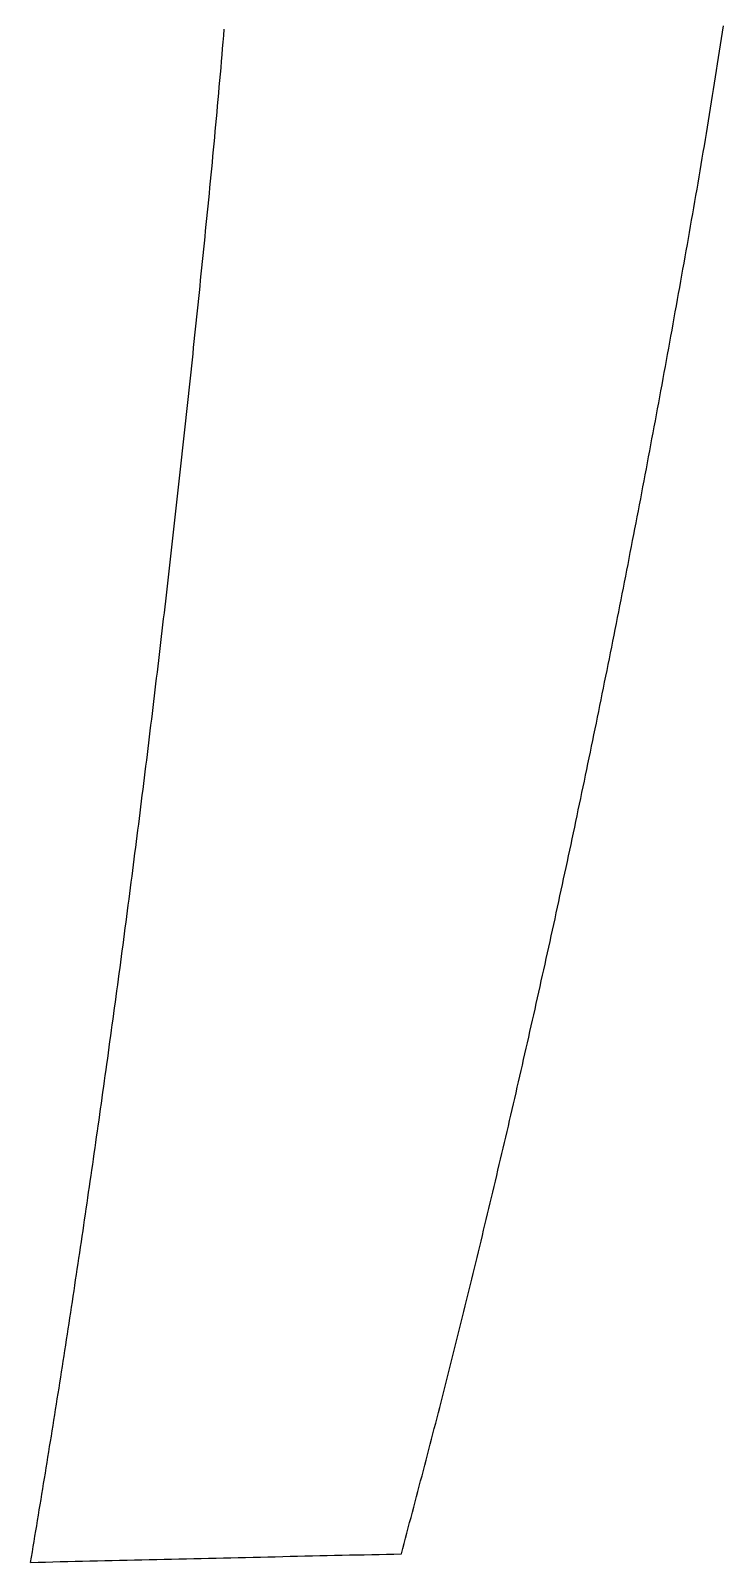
# Model space of a CAD drawing. Header units: inches. Extents: x 10 to 59099, y -255 to 18259.
# Drawn here: x 28949 to 31427, y 370 to 5848 of the extents above; entities that cross this region are included whole.
import ezdxf

# ---------------------------------------------------------------- set-up
doc = ezdxf.new("R2010")
doc.units = ezdxf.units.IN
doc.header["$MEASUREMENT"] = 0
doc.layers.add('VFDE_Folienkante 3dpoly', color=181, linetype='Continuous')

msp = doc.modelspace()

# ---------------------------------------------------------------- linework, layer by layer
at = {"layer": 'VFDE_Folienkante 3dpoly', "color": 2}
for p, q in [((31423.9, 5842.8, 8388.7), (31427.3, 5865.7, 8401.6)), ((29636.1, 5784.1, 8440.4), (29638, 5807.1, 8453.8)), ((29638, 5807.1, 8453.8), (29640, 5830.1, 8467.1)), ((29640, 5830.1, 8467.1), (29641.9, 5853.1, 8480.3)), ((31416.9, 5797.1, 8362.8), (31420.4, 5819.9, 8375.8)), ((31420.4, 5819.9, 8375.8), (31423.9, 5842.8, 8388.7)), ((29632.2, 5738.3, 8413.5), (29634.2, 5761.2, 8427)), ((29634.2, 5761.2, 8427), (29636.1, 5784.1, 8440.4)), ((31409.9, 5751.4, 8336.7), (31413.4, 5774.2, 8349.8)), ((31413.4, 5774.2, 8349.8), (31416.9, 5797.1, 8362.8)), ((29628.3, 5692.6, 8386.4), (29630.3, 5715.4, 8400)), ((29630.3, 5715.4, 8400), (29632.2, 5738.3, 8413.5)), ((31399.3, 5683.3, 8297.2), (31402.9, 5705.9, 8310.4)), ((31402.9, 5705.9, 8310.4), (31406.4, 5728.7, 8323.6)), ((31406.4, 5728.7, 8323.6), (31409.9, 5751.4, 8336.7)), ((29622.3, 5624.3, 8345.4), (29624.3, 5647, 8359.1)), ((29624.3, 5647, 8359.1), (29626.3, 5669.8, 8372.8)), ((29626.3, 5669.8, 8372.8), (29628.3, 5692.6, 8386.4)), ((31392.2, 5638, 8270.6), (31395.8, 5660.6, 8283.9)), ((31395.8, 5660.6, 8283.9), (31399.3, 5683.3, 8297.2)), ((29618.3, 5578.9, 8317.7), (29620.3, 5601.6, 8331.6)), ((29620.3, 5601.6, 8331.6), (29622.3, 5624.3, 8345.4)), ((31381.3, 5570.3, 8230.2), (31385, 5592.8, 8243.7)), ((31385, 5592.8, 8243.7), (31388.6, 5615.4, 8257.2)), ((31388.6, 5615.4, 8257.2), (31392.2, 5638, 8270.6)), ((29612.1, 5511.2, 8275.9), (29614.2, 5533.7, 8289.9)), ((29614.2, 5533.7, 8289.9), (29616.2, 5556.3, 8303.8)), ((29616.2, 5556.3, 8303.8), (29618.3, 5578.9, 8317.7)), ((31374.1, 5525.3, 8203), (31377.7, 5547.8, 8216.6)), ((31377.7, 5547.8, 8216.6), (31381.3, 5570.3, 8230.2)), ((29607.9, 5466.1, 8247.7), (29610, 5488.6, 8261.8)), ((29610, 5488.6, 8261.8), (29612.1, 5511.2, 8275.9)), ((31363, 5458.2, 8161.9), (31366.7, 5480.5, 8175.6)), ((31366.7, 5480.5, 8175.6), (31370.4, 5502.9, 8189.4)), ((31370.4, 5502.9, 8189.4), (31374.1, 5525.3, 8203)), ((29603.7, 5421.3, 8219.3), (29605.8, 5443.7, 8233.5)), ((29605.8, 5443.7, 8233.5), (29607.9, 5466.1, 8247.7)), ((31355.6, 5413.6, 8134.2), (31359.3, 5435.9, 8148.1)), ((31359.3, 5435.9, 8148.1), (31363, 5458.2, 8161.9)), ((29597.3, 5354.2, 8176.3), (29599.4, 5376.5, 8190.7)), ((29599.4, 5376.5, 8190.7), (29601.6, 5398.9, 8205)), ((29601.6, 5398.9, 8205), (29603.7, 5421.3, 8219.3)), ((31344.3, 5346.9, 8092.3), (31348.1, 5369.1, 8106.3)), ((31348.1, 5369.1, 8106.3), (31351.8, 5391.3, 8120.3)), ((31351.8, 5391.3, 8120.3), (31355.6, 5413.6, 8134.2)), ((29593, 5309.6, 8147.5), (29595.1, 5331.9, 8161.9)), ((29595.1, 5331.9, 8161.9), (29597.3, 5354.2, 8176.3)), ((31336.8, 5302.6, 8064.1), (31340.5, 5324.8, 8078.2)), ((31340.5, 5324.8, 8078.2), (31344.3, 5346.9, 8092.3)), ((29586.4, 5242.9, 8104), (29588.6, 5265.1, 8118.5)), ((29588.6, 5265.1, 8118.5), (29590.8, 5287.3, 8133)), ((29590.8, 5287.3, 8133), (29593, 5309.6, 8147.5)), ((31329.1, 5258.4, 8035.8), (31333, 5280.5, 8050)), ((31333, 5280.5, 8050), (31336.8, 5302.6, 8064.1)), ((29582, 5198.6, 8074.8), (29584.2, 5220.7, 8089.4)), ((29584.2, 5220.7, 8089.4), (29586.4, 5242.9, 8104)), ((31317.7, 5192.3, 7993.1), (31321.5, 5214.4, 8007.4)), ((31321.5, 5214.4, 8007.4), (31325.3, 5236.4, 8021.6)), ((31325.3, 5236.4, 8021.6), (31329.1, 5258.4, 8035.8)), ((29575.4, 5132.2, 8030.8), (29577.6, 5154.3, 8045.5)), ((29577.6, 5154.3, 8045.5), (29579.8, 5176.4, 8060.1)), ((29579.8, 5176.4, 8060.1), (29582, 5198.6, 8074.8)), ((31310, 5148.4, 7964.5), (31313.8, 5170.4, 7978.8)), ((31313.8, 5170.4, 7978.8), (31317.7, 5192.3, 7993.1)), ((29570.9, 5088, 8001.3), (29573.2, 5110.1, 8016.1)), ((29573.2, 5110.1, 8016.1), (29575.4, 5132.2, 8030.8)), ((31298.4, 5082.6, 7921.3), (31302.2, 5104.5, 7935.7)), ((31302.2, 5104.5, 7935.7), (31306.1, 5126.4, 7950.1)), ((31306.1, 5126.4, 7950.1), (31310, 5148.4, 7964.5)), ((29564.2, 5021.9, 7957), (29566.5, 5043.9, 7971.8)), ((29566.5, 5043.9, 7971.8), (29568.7, 5066, 7986.6)), ((29568.7, 5066, 7986.6), (29570.9, 5088, 8001.3)), ((31290.6, 5038.8, 7892.4), (31294.5, 5060.7, 7906.9)), ((31294.5, 5060.7, 7906.9), (31298.4, 5082.6, 7921.3)), ((29559.7, 4977.8, 7927.4), (29562, 4999.8, 7942.2)), ((29562, 4999.8, 7942.2), (29564.2, 5021.9, 7957)), ((31278.9, 4973.2, 7849), (31282.8, 4995.1, 7863.5)), ((31282.8, 4995.1, 7863.5), (31286.7, 5016.9, 7878)), ((31286.7, 5016.9, 7878), (31290.6, 5038.8, 7892.4)), ((29553, 4911.8, 7882.8), (29555.2, 4933.8, 7897.7)), ((29555.2, 4933.8, 7897.7), (29557.5, 4955.8, 7912.5)), ((29557.5, 4955.8, 7912.5), (29559.7, 4977.8, 7927.4)), ((31271.1, 4929.5, 7819.9), (31275, 4951.4, 7834.5)), ((31275, 4951.4, 7834.5), (31278.9, 4973.2, 7849)), ((29548.5, 4867.9, 7853), (29550.7, 4889.9, 7867.9)), ((29550.7, 4889.9, 7867.9), (29553, 4911.8, 7882.8)), ((31259.4, 4864.1, 7776.3), (31263.3, 4885.9, 7790.8)), ((31263.3, 4885.9, 7790.8), (31267.2, 4907.7, 7805.4)), ((31267.2, 4907.7, 7805.4), (31271.1, 4929.5, 7819.9)), ((29541.6, 4802.1, 7808.2), (29543.9, 4824, 7823.2)), ((29543.9, 4824, 7823.2), (29546.2, 4846, 7838.1)), ((29546.2, 4846, 7838.1), (29548.5, 4867.9, 7853)), ((31251.5, 4820.6, 7747.1), (31255.4, 4842.3, 7761.7)), ((31255.4, 4842.3, 7761.7), (31259.4, 4864.1, 7776.3)), ((29537.1, 4758.3, 7778.3), (29539.4, 4780.2, 7793.2)), ((29539.4, 4780.2, 7793.2), (29541.6, 4802.1, 7808.2)), ((31239.7, 4755.3, 7703.2), (31243.7, 4777, 7717.8)), ((31243.7, 4777, 7717.8), (31247.6, 4798.8, 7732.5)), ((31247.6, 4798.8, 7732.5), (31251.5, 4820.6, 7747.1)), ((29530.2, 4692.6, 7733.2), (29532.5, 4714.5, 7748.2)), ((29532.5, 4714.5, 7748.2), (29534.8, 4736.4, 7763.3)), ((29534.8, 4736.4, 7763.3), (29537.1, 4758.3, 7778.3)), ((31227.9, 4690.1, 7659.1), (31231.8, 4711.8, 7673.8)), ((31231.8, 4711.8, 7673.8), (31235.8, 4733.6, 7688.5)), ((31235.8, 4733.6, 7688.5), (31239.7, 4755.3, 7703.2)), ((29525.6, 4648.9, 7703.1), (29527.9, 4670.8, 7718.2)), ((29527.9, 4670.8, 7718.2), (29530.2, 4692.6, 7733.2)), ((31219.9, 4646.8, 7629.7), (31223.9, 4668.4, 7644.4)), ((31223.9, 4668.4, 7644.4), (31227.9, 4690.1, 7659.1)), ((29518.7, 4583.5, 7657.8), (29521, 4605.3, 7672.9)), ((29521, 4605.3, 7672.9), (29523.3, 4627.1, 7688)), ((29523.3, 4627.1, 7688), (29525.6, 4648.9, 7703.1)), ((31208, 4581.8, 7585.4), (31212, 4603.4, 7600.2)), ((31212, 4603.4, 7600.2), (31216, 4625.1, 7614.9)), ((31216, 4625.1, 7614.9), (31219.9, 4646.8, 7629.7)), ((29514, 4539.9, 7627.5), (29516.4, 4561.7, 7642.6)), ((29516.4, 4561.7, 7642.6), (29518.7, 4583.5, 7657.8)), ((31200.1, 4538.6, 7555.7), (31204, 4560.2, 7570.6)), ((31204, 4560.2, 7570.6), (31208, 4581.8, 7585.4)), ((29507, 4474.7, 7581.8), (29509.4, 4496.4, 7597.1)), ((29509.4, 4496.4, 7597.1), (29511.7, 4518.2, 7612.3)), ((29511.7, 4518.2, 7612.3), (29514, 4539.9, 7627.5)), ((31188.1, 4473.8, 7511.2), (31192.1, 4495.4, 7526)), ((31192.1, 4495.4, 7526), (31196.1, 4517, 7540.9)), ((31196.1, 4517, 7540.9), (31200.1, 4538.6, 7555.7)), ((29502.4, 4431.3, 7551.3), (29504.7, 4453, 7566.6)), ((29504.7, 4453, 7566.6), (29507, 4474.7, 7581.8)), ((31180, 4430.7, 7481.3), (31184.1, 4452.2, 7496.2)), ((31184.1, 4452.2, 7496.2), (31188.1, 4473.8, 7511.2)), ((29495.3, 4366.2, 7505.4), (29497.6, 4387.9, 7520.7)), ((29497.6, 4387.9, 7520.7), (29500, 4409.6, 7536)), ((29500, 4409.6, 7536), (29502.4, 4431.3, 7551.3)), ((31168, 4366.2, 7436.4), (31172, 4387.7, 7451.4)), ((31172, 4387.7, 7451.4), (31176, 4409.2, 7466.4)), ((31176, 4409.2, 7466.4), (31180, 4430.7, 7481.3)), ((29490.6, 4323, 7474.7), (29492.9, 4344.6, 7490.1)), ((29492.9, 4344.6, 7490.1), (29495.3, 4366.2, 7505.4)), ((31159.9, 4323.2, 7406.4), (31163.9, 4344.7, 7421.4)), ((31163.9, 4344.7, 7421.4), (31168, 4366.2, 7436.4)), ((29483.4, 4258.2, 7428.5), (29485.8, 4279.7, 7443.9)), ((29485.8, 4279.7, 7443.9), (29488.2, 4301.3, 7459.3)), ((29488.2, 4301.3, 7459.3), (29490.6, 4323, 7474.7)), ((31147.7, 4258.9, 7361.2), (31151.8, 4280.3, 7376.3)), ((31151.8, 4280.3, 7376.3), (31155.8, 4301.7, 7391.4)), ((31155.8, 4301.7, 7391.4), (31159.9, 4323.2, 7406.4)), ((29478.7, 4215, 7397.6), (29481, 4236.6, 7413.1)), ((29481, 4236.6, 7413.1), (29483.4, 4258.2, 7428.5)), ((31139.6, 4216.1, 7331), (31143.7, 4237.5, 7346.2)), ((31143.7, 4237.5, 7346.2), (31147.7, 4258.9, 7361.2)), ((29471.5, 4150.4, 7351.1), (29473.9, 4172, 7366.6)), ((29473.9, 4172, 7366.6), (29476.3, 4193.5, 7382.1)), ((29476.3, 4193.5, 7382.1), (29478.7, 4215, 7397.6)), ((31127.4, 4152, 7285.6), (31131.5, 4173.3, 7300.8)), ((31131.5, 4173.3, 7300.8), (31135.5, 4194.7, 7315.9)), ((31135.5, 4194.7, 7315.9), (31139.6, 4216.1, 7331)), ((29466.7, 4107.4, 7320), (29469.1, 4128.9, 7335.6)), ((29469.1, 4128.9, 7335.6), (29471.5, 4150.4, 7351.1)), ((31115.1, 4088, 7240), (31119.2, 4109.3, 7255.2)), ((31119.2, 4109.3, 7255.2), (31123.3, 4130.6, 7270.4)), ((31123.3, 4130.6, 7270.4), (31127.4, 4152, 7285.6)), ((29459.4, 4043.1, 7273.2), (29461.8, 4064.5, 7288.8)), ((29461.8, 4064.5, 7288.8), (29464.2, 4086, 7304.4)), ((29464.2, 4086, 7304.4), (29466.7, 4107.4, 7320)), ((31106.9, 4045.4, 7209.5), (31111, 4066.7, 7224.7)), ((31111, 4066.7, 7224.7), (31115.1, 4088, 7240)), ((29452.1, 3978.8, 7226.3), (29454.5, 4000.2, 7242)), ((29454.5, 4000.2, 7242), (29457, 4021.6, 7257.6)), ((29457, 4021.6, 7257.6), (29459.4, 4043.1, 7273.2)), ((31094.5, 3981.6, 7163.6), (31098.7, 4002.8, 7178.9)), ((31098.7, 4002.8, 7178.9), (31102.8, 4024.1, 7194.2)), ((31102.8, 4024.1, 7194.2), (31106.9, 4045.4, 7209.5)), ((29447.2, 3936, 7194.9), (29449.7, 3957.4, 7210.6)), ((29449.7, 3957.4, 7210.6), (29452.1, 3978.8, 7226.3)), ((31086.3, 3939.1, 7132.9), (31090.4, 3960.4, 7148.3)), ((31090.4, 3960.4, 7148.3), (31094.5, 3981.6, 7163.6)), ((29439.9, 3872, 7147.7), (29442.3, 3893.3, 7163.5)), ((29442.3, 3893.3, 7163.5), (29444.8, 3914.7, 7179.2)), ((29444.8, 3914.7, 7179.2), (29447.2, 3936, 7194.9)), ((31073.9, 3875.6, 7086.8), (31078, 3896.8, 7102.2)), ((31078, 3896.8, 7102.2), (31082.2, 3917.9, 7117.5)), ((31082.2, 3917.9, 7117.5), (31086.3, 3939.1, 7132.9)), ((29435, 3829.3, 7116.1), (29437.4, 3850.7, 7131.9)), ((29437.4, 3850.7, 7131.9), (29439.9, 3872, 7147.7)), ((31065.6, 3833.3, 7055.9), (31069.7, 3854.4, 7071.3)), ((31069.7, 3854.4, 7071.3), (31073.9, 3875.6, 7086.8)), ((29427.6, 3765.5, 7068.6), (29430, 3786.8, 7084.5)), ((29430, 3786.8, 7084.5), (29432.5, 3808.1, 7100.3)), ((29432.5, 3808.1, 7100.3), (29435, 3829.3, 7116.1)), ((31053.1, 3769.9, 7009.5), (31057.2, 3791, 7025)), ((31057.2, 3791, 7025), (31061.4, 3812.1, 7040.4)), ((31061.4, 3812.1, 7040.4), (31065.6, 3833.3, 7055.9)), ((29422.6, 3723, 7036.9), (29425.1, 3744.3, 7052.8)), ((29425.1, 3744.3, 7052.8), (29427.6, 3765.5, 7068.6)), ((31040.5, 3706.7, 6962.9), (31044.7, 3727.7, 6978.4)), ((31044.7, 3727.7, 6978.4), (31048.9, 3748.8, 6994)), ((31048.9, 3748.8, 6994), (31053.1, 3769.9, 7009.5)), ((29415.1, 3659.4, 6989.1), (29417.6, 3680.6, 7005.1)), ((29417.6, 3680.6, 7005.1), (29420.1, 3701.8, 7021)), ((29420.1, 3701.8, 7021), (29422.6, 3723, 7036.9)), ((31032.1, 3664.6, 6931.7), (31036.3, 3685.6, 6947.3)), ((31036.3, 3685.6, 6947.3), (31040.5, 3706.7, 6962.9)), ((29407.6, 3595.9, 6941.2), (29410.1, 3617, 6957.2)), ((29410.1, 3617, 6957.2), (29412.6, 3638.2, 6973.2)), ((29412.6, 3638.2, 6973.2), (29415.1, 3659.4, 6989.1)), ((31019.5, 3601.6, 6884.9), (31023.7, 3622.5, 6900.5)), ((31023.7, 3622.5, 6900.5), (31027.9, 3643.6, 6916.1)), ((31027.9, 3643.6, 6916.1), (31032.1, 3664.6, 6931.7)), ((29402.6, 3553.6, 6909.2), (29405.1, 3574.7, 6925.2)), ((29405.1, 3574.7, 6925.2), (29407.6, 3595.9, 6941.2)), ((31011.1, 3559.6, 6853.6), (31015.3, 3580.6, 6869.2)), ((31015.3, 3580.6, 6869.2), (31019.5, 3601.6, 6884.9)), ((29395, 3490.3, 6861), (29397.6, 3511.4, 6877.1)), ((29397.6, 3511.4, 6877.1), (29400.1, 3532.5, 6893.1)), ((29400.1, 3532.5, 6893.1), (29402.6, 3553.6, 6909.2)), ((30998.4, 3496.8, 6806.5), (31002.6, 3517.7, 6822.2)), ((31002.6, 3517.7, 6822.2), (31006.9, 3538.7, 6837.9)), ((31006.9, 3538.7, 6837.9), (31011.1, 3559.6, 6853.6)), ((29390, 3448.2, 6828.7), (29392.5, 3469.3, 6844.9)), ((29392.5, 3469.3, 6844.9), (29395, 3490.3, 6861)), ((30985.7, 3434.1, 6759.2), (30989.9, 3455, 6775)), ((30989.9, 3455, 6775), (30994.2, 3475.9, 6790.7)), ((30994.2, 3475.9, 6790.7), (30998.4, 3496.8, 6806.5)), ((29382.3, 3385.2, 6780.3), (29384.9, 3406.2, 6796.4)), ((29384.9, 3406.2, 6796.4), (29387.4, 3427.2, 6812.6)), ((29387.4, 3427.2, 6812.6), (29390, 3448.2, 6828.7)), ((30977.2, 3392.4, 6727.6), (30981.4, 3413.3, 6743.4)), ((30981.4, 3413.3, 6743.4), (30985.7, 3434.1, 6759.2)), ((29374.7, 3322.2, 6731.6), (29377.2, 3343.2, 6747.9)), ((29377.2, 3343.2, 6747.9), (29379.8, 3364.2, 6764.1)), ((29379.8, 3364.2, 6764.1), (29382.3, 3385.2, 6780.3)), ((30964.4, 3329.9, 6680), (30968.6, 3350.8, 6695.9)), ((30968.6, 3350.8, 6695.9), (30972.9, 3371.6, 6711.7)), ((30972.9, 3371.6, 6711.7), (30977.2, 3392.4, 6727.6)), ((29369.5, 3280.3, 6699.1), (29372.1, 3301.3, 6715.4)), ((29372.1, 3301.3, 6715.4), (29374.7, 3322.2, 6731.6)), ((30951.5, 3267.6, 6632.3), (30955.8, 3288.4, 6648.2)), ((30955.8, 3288.4, 6648.2), (30960.1, 3309.2, 6664.1)), ((30960.1, 3309.2, 6664.1), (30964.4, 3329.9, 6680)), ((29361.8, 3217.6, 6650.2), (29364.4, 3238.5, 6666.5)), ((29364.4, 3238.5, 6666.5), (29367, 3259.4, 6682.8)), ((29367, 3259.4, 6682.8), (29369.5, 3280.3, 6699.1)), ((30942.9, 3226.1, 6600.4), (30947.2, 3246.9, 6616.4)), ((30947.2, 3246.9, 6616.4), (30951.5, 3267.6, 6632.3)), ((29356.6, 3175.9, 6617.5), (29359.2, 3196.7, 6633.9)), ((29359.2, 3196.7, 6633.9), (29361.8, 3217.6, 6650.2)), ((30930, 3164, 6552.5), (30934.3, 3184.7, 6568.5)), ((30934.3, 3184.7, 6568.5), (30938.6, 3205.4, 6584.5)), ((30938.6, 3205.4, 6584.5), (30942.9, 3226.1, 6600.4)), ((29348.8, 3113.4, 6568.3), (29351.4, 3134.2, 6584.7)), ((29351.4, 3134.2, 6584.7), (29354, 3155, 6601.1)), ((29354, 3155, 6601.1), (29356.6, 3175.9, 6617.5)), ((30917.1, 3102, 6504.3), (30921.4, 3122.7, 6520.4)), ((30921.4, 3122.7, 6520.4), (30925.7, 3143.4, 6536.4)), ((30925.7, 3143.4, 6536.4), (30930, 3164, 6552.5)), ((29341, 3051, 6519), (29343.6, 3071.8, 6535.4)), ((29343.6, 3071.8, 6535.4), (29346.2, 3092.6, 6551.9)), ((29346.2, 3092.6, 6551.9), (29348.8, 3113.4, 6568.3)), ((30908.4, 3060.8, 6472.2), (30912.7, 3081.4, 6488.2)), ((30912.7, 3081.4, 6488.2), (30917.1, 3102, 6504.3)), ((29335.8, 3009.5, 6486), (29338.4, 3030.3, 6502.5)), ((29338.4, 3030.3, 6502.5), (29341, 3051, 6519)), ((30895.4, 2999, 6423.8), (30899.7, 3019.6, 6439.9)), ((30899.7, 3019.6, 6439.9), (30904, 3040.2, 6456)), ((30904, 3040.2, 6456), (30908.4, 3060.8, 6472.2)), ((29327.9, 2947.4, 6436.4), (29330.5, 2968.1, 6452.9)), ((29330.5, 2968.1, 6452.9), (29333.2, 2988.8, 6469.5)), ((29333.2, 2988.8, 6469.5), (29335.8, 3009.5, 6486)), ((30886.6, 2957.9, 6391.4), (30891, 2978.5, 6407.6)), ((30891, 2978.5, 6407.6), (30895.4, 2999, 6423.8)), ((29320, 2885.4, 6386.6), (29322.6, 2906, 6403.2)), ((29322.6, 2906, 6403.2), (29325.3, 2926.7, 6419.8)), ((29325.3, 2926.7, 6419.8), (29327.9, 2947.4, 6436.4)), ((30873.5, 2896.4, 6342.8), (30877.9, 2916.9, 6359)), ((30877.9, 2916.9, 6359), (30882.3, 2937.4, 6375.2)), ((30882.3, 2937.4, 6375.2), (30886.6, 2957.9, 6391.4)), ((29314.7, 2844.1, 6353.3), (29317.3, 2864.7, 6370)), ((29317.3, 2864.7, 6370), (29320, 2885.4, 6386.6)), ((30860.4, 2835, 6293.9), (30864.8, 2855.5, 6310.2)), ((30864.8, 2855.5, 6310.2), (30869.2, 2875.9, 6326.5)), ((30869.2, 2875.9, 6326.5), (30873.5, 2896.4, 6342.8)), ((29306.7, 2782.3, 6303.3), (29309.4, 2802.9, 6320)), ((29309.4, 2802.9, 6320), (29312, 2823.5, 6336.6)), ((29312, 2823.5, 6336.6), (29314.7, 2844.1, 6353.3)), ((30847.2, 2773.7, 6245), (30851.6, 2794.1, 6261.3)), ((30851.6, 2794.1, 6261.3), (30856, 2814.6, 6277.6)), ((30856, 2814.6, 6277.6), (30860.4, 2835, 6293.9)), ((29298.7, 2720.7, 6253.1), (29301.3, 2741.2, 6269.8)), ((29301.3, 2741.2, 6269.8), (29304, 2761.7, 6286.5)), ((29304, 2761.7, 6286.5), (29306.7, 2782.3, 6303.3)), ((30838.4, 2733, 6212.2), (30842.8, 2753.3, 6228.6)), ((30842.8, 2753.3, 6228.6), (30847.2, 2773.7, 6245)), ((29293.3, 2679.6, 6219.5), (29296, 2700.1, 6236.3)), ((29296, 2700.1, 6236.3), (29298.7, 2720.7, 6253.1)), ((30825.1, 2671.9, 6163), (30829.5, 2692.3, 6179.4)), ((30829.5, 2692.3, 6179.4), (30834, 2712.6, 6195.8)), ((30834, 2712.6, 6195.8), (30838.4, 2733, 6212.2)), ((29285.2, 2618.2, 6169), (29287.9, 2638.7, 6185.9)), ((29287.9, 2638.7, 6185.9), (29290.6, 2659.1, 6202.7)), ((29290.6, 2659.1, 6202.7), (29293.3, 2679.6, 6219.5)), ((30811.8, 2611, 6113.6), (30816.2, 2631.3, 6130.1)), ((30816.2, 2631.3, 6130.1), (30820.7, 2651.6, 6146.6)), ((30820.7, 2651.6, 6146.6), (30825.1, 2671.9, 6163)), ((29277.1, 2556.9, 6118.4), (29279.8, 2577.3, 6135.3)), ((29279.8, 2577.3, 6135.3), (29282.5, 2597.8, 6152.2)), ((29282.5, 2597.8, 6152.2), (29285.2, 2618.2, 6169)), ((30802.9, 2570.5, 6080.6), (30807.4, 2590.7, 6097.1)), ((30807.4, 2590.7, 6097.1), (30811.8, 2611, 6113.6)), ((29271.7, 2516.1, 6084.6), (29274.4, 2536.5, 6101.5)), ((29274.4, 2536.5, 6101.5), (29277.1, 2556.9, 6118.4)), ((30789.5, 2509.8, 6031), (30794, 2530, 6047.5)), ((30794, 2530, 6047.5), (30798.5, 2550.2, 6064.1)), ((30798.5, 2550.2, 6064.1), (30802.9, 2570.5, 6080.6)), ((29263.5, 2455.1, 6033.7), (29266.2, 2475.4, 6050.6)), ((29266.2, 2475.4, 6050.6), (29269, 2495.8, 6067.6)), ((29269, 2495.8, 6067.6), (29271.7, 2516.1, 6084.6)), ((30776.1, 2449.2, 5981.2), (30780.6, 2469.4, 5997.8)), ((30780.6, 2469.4, 5997.8), (30785.1, 2489.6, 6014.4)), ((30785.1, 2489.6, 6014.4), (30789.5, 2509.8, 6031)), ((29255.3, 2394.2, 5982.6), (29258, 2414.4, 5999.6)), ((29258, 2414.4, 5999.6), (29260.8, 2434.8, 6016.7)), ((29260.8, 2434.8, 6016.7), (29263.5, 2455.1, 6033.7)), ((30767.1, 2409, 5947.9), (30771.6, 2429.1, 5964.5)), ((30771.6, 2429.1, 5964.5), (30776.1, 2449.2, 5981.2)), ((29249.8, 2353.6, 5948.5), (29252.6, 2373.9, 5965.6)), ((29252.6, 2373.9, 5965.6), (29255.3, 2394.2, 5982.6)), ((30753.7, 2348.6, 5897.8), (30758.2, 2368.7, 5914.5)), ((30758.2, 2368.7, 5914.5), (30762.7, 2388.8, 5931.2)), ((30762.7, 2388.8, 5931.2), (30767.1, 2409, 5947.9)), ((29241.5, 2292.9, 5897.2), (29244.3, 2313.1, 5914.3)), ((29244.3, 2313.1, 5914.3), (29247.1, 2333.4, 5931.4)), ((29247.1, 2333.4, 5931.4), (29249.8, 2353.6, 5948.5)), ((30740.1, 2288.5, 5847.6), (30744.6, 2308.5, 5864.4)), ((30744.6, 2308.5, 5864.4), (30749.2, 2328.6, 5881.1)), ((30749.2, 2328.6, 5881.1), (30753.7, 2348.6, 5897.8)), ((29233.2, 2232.4, 5845.7), (29236, 2252.5, 5862.9)), ((29236, 2252.5, 5862.9), (29238.8, 2272.7, 5880)), ((29238.8, 2272.7, 5880), (29241.5, 2292.9, 5897.2)), ((30726.6, 2228.4, 5797.3), (30731.1, 2248.4, 5814.1)), ((30731.1, 2248.4, 5814.1), (30735.6, 2268.4, 5830.9)), ((30735.6, 2268.4, 5830.9), (30740.1, 2288.5, 5847.6)), ((29224.9, 2171.9, 5794.1), (29227.7, 2192.1, 5811.3)), ((29227.7, 2192.1, 5811.3), (29230.5, 2212.2, 5828.5)), ((29230.5, 2212.2, 5828.5), (29233.2, 2232.4, 5845.7)), ((30717.5, 2188.5, 5763.6), (30722, 2208.4, 5780.4)), ((30722, 2208.4, 5780.4), (30726.6, 2228.4, 5797.3)), ((29219.3, 2131.7, 5759.5), (29222.1, 2151.8, 5776.8)), ((29222.1, 2151.8, 5776.8), (29224.9, 2171.9, 5794.1)), ((30703.8, 2128.7, 5713), (30708.4, 2148.6, 5729.9)), ((30708.4, 2148.6, 5729.9), (30712.9, 2168.5, 5746.7)), ((30712.9, 2168.5, 5746.7), (30717.5, 2188.5, 5763.6)), ((29210.9, 2071.6, 5707.7), (29213.7, 2091.6, 5725)), ((29213.7, 2091.6, 5725), (29216.5, 2111.7, 5742.3)), ((29216.5, 2111.7, 5742.3), (29219.3, 2131.7, 5759.5)), ((30690.2, 2069, 5662.2), (30694.7, 2088.9, 5679.2)), ((30694.7, 2088.9, 5679.2), (30699.3, 2108.7, 5696.1)), ((30699.3, 2108.7, 5696.1), (30703.8, 2128.7, 5713)), ((29202.5, 2011.5, 5655.6), (29205.3, 2031.5, 5673)), ((29205.3, 2031.5, 5673), (29208.1, 2051.5, 5690.3)), ((29208.1, 2051.5, 5690.3), (29210.9, 2071.6, 5707.7)), ((30676.4, 2009.4, 5611.3), (30681, 2029.3, 5628.3)), ((30681, 2029.3, 5628.3), (30685.6, 2049.1, 5645.3)), ((30685.6, 2049.1, 5645.3), (30690.2, 2069, 5662.2)), ((29196.9, 1971.6, 5620.8), (29199.7, 1991.5, 5638.2)), ((29199.7, 1991.5, 5638.2), (29202.5, 2011.5, 5655.6)), ((30667.3, 1969.8, 5577.3), (30671.8, 1989.6, 5594.3)), ((30671.8, 1989.6, 5594.3), (30676.4, 2009.4, 5611.3)), ((29188.4, 1911.7, 5568.5), (29191.2, 1931.7, 5586)), ((29191.2, 1931.7, 5586), (29194, 1951.6, 5603.4)), ((29194, 1951.6, 5603.4), (29196.9, 1971.6, 5620.8)), ((30653.5, 1910.5, 5526.1), (30658.1, 1930.3, 5543.2)), ((30658.1, 1930.3, 5543.2), (30662.7, 1950, 5560.2)), ((30662.7, 1950, 5560.2), (30667.3, 1969.8, 5577.3)), ((29179.8, 1852.1, 5516.1), (29182.7, 1871.9, 5533.6)), ((29182.7, 1871.9, 5533.6), (29185.5, 1891.8, 5551)), ((29185.5, 1891.8, 5551), (29188.4, 1911.7, 5568.5)), ((30639.6, 1851.4, 5474.8), (30644.2, 1871.1, 5491.9)), ((30644.2, 1871.1, 5491.9), (30648.9, 1890.8, 5509)), ((30648.9, 1890.8, 5509), (30653.5, 1910.5, 5526.1)), ((29171.3, 1792.5, 5463.4), (29174.1, 1812.4, 5481)), ((29174.1, 1812.4, 5481), (29177, 1832.2, 5498.5)), ((29177, 1832.2, 5498.5), (29179.8, 1852.1, 5516.1)), ((30625.7, 1792.4, 5423.3), (30630.4, 1812, 5440.5)), ((30630.4, 1812, 5440.5), (30635, 1831.7, 5457.6)), ((30635, 1831.7, 5457.6), (30639.6, 1851.4, 5474.8)), ((29165.5, 1752.9, 5428.3), (29168.4, 1772.7, 5445.9)), ((29168.4, 1772.7, 5445.9), (29171.3, 1792.5, 5463.4)), ((30611.8, 1733.5, 5371.6), (30616.5, 1753.1, 5388.9)), ((30616.5, 1753.1, 5388.9), (30621.1, 1772.7, 5406.1)), ((30621.1, 1772.7, 5406.1), (30625.7, 1792.4, 5423.3)), ((29156.9, 1693.7, 5375.4), (29159.8, 1713.4, 5393)), ((29159.8, 1713.4, 5393), (29162.7, 1733.2, 5410.7)), ((29162.7, 1733.2, 5410.7), (29165.5, 1752.9, 5428.3)), ((30602.5, 1694.3, 5337.1), (30607.2, 1713.9, 5354.4)), ((30607.2, 1713.9, 5354.4), (30611.8, 1733.5, 5371.6)), ((29148.3, 1634.5, 5322.3), (29151.2, 1654.2, 5340)), ((29151.2, 1654.2, 5340), (29154, 1673.9, 5357.7)), ((29154, 1673.9, 5357.7), (29156.9, 1693.7, 5375.4)), ((30588.5, 1635.7, 5285.3), (30593.2, 1655.2, 5302.6)), ((30593.2, 1655.2, 5302.6), (30597.9, 1674.7, 5319.9)), ((30597.9, 1674.7, 5319.9), (30602.5, 1694.3, 5337.1)), ((29139.6, 1575.5, 5269.2), (29142.5, 1595.2, 5286.9)), ((29142.5, 1595.2, 5286.9), (29145.4, 1614.8, 5304.6)), ((29145.4, 1614.8, 5304.6), (29148.3, 1634.5, 5322.3)), ((30574.5, 1577.2, 5233.2), (30579.2, 1596.7, 5250.6)), ((30579.2, 1596.7, 5250.6), (30583.9, 1616.2, 5267.9)), ((30583.9, 1616.2, 5267.9), (30588.5, 1635.7, 5285.3)), ((29130.9, 1516.7, 5215.8), (29133.8, 1536.3, 5233.6)), ((29133.8, 1536.3, 5233.6), (29136.7, 1555.9, 5251.4)), ((29136.7, 1555.9, 5251.4), (29139.6, 1575.5, 5269.2)), ((30560.4, 1518.8, 5181), (30565.1, 1538.3, 5198.5)), ((30565.1, 1538.3, 5198.5), (30569.8, 1557.7, 5215.8)), ((30569.8, 1557.7, 5215.8), (30574.5, 1577.2, 5233.2)), ((29125, 1477.5, 5180.2), (29127.9, 1497.1, 5198)), ((29127.9, 1497.1, 5198), (29130.9, 1516.7, 5215.8)), ((30546.3, 1460.6, 5128.7), (30551, 1480, 5146.2)), ((30551, 1480, 5146.2), (30555.7, 1499.4, 5163.6)), ((30555.7, 1499.4, 5163.6), (30560.4, 1518.8, 5181)), ((29116.2, 1418.9, 5126.6), (29119.2, 1438.4, 5144.5)), ((29119.2, 1438.4, 5144.5), (29122.1, 1457.9, 5162.3)), ((29122.1, 1457.9, 5162.3), (29125, 1477.5, 5180.2)), ((30536.9, 1421.9, 5093.7), (30541.6, 1441.2, 5111.2)), ((30541.6, 1441.2, 5111.2), (30546.3, 1460.6, 5128.7)), ((29107.4, 1360.4, 5072.8), (29110.4, 1379.9, 5090.8)), ((29110.4, 1379.9, 5090.8), (29113.3, 1399.4, 5108.7)), ((29113.3, 1399.4, 5108.7), (29116.2, 1418.9, 5126.6)), ((30522.7, 1363.9, 5041.2), (30527.4, 1383.2, 5058.7)), ((30527.4, 1383.2, 5058.7), (30532.2, 1402.5, 5076.2)), ((30532.2, 1402.5, 5076.2), (30536.9, 1421.9, 5093.7)), ((29098.6, 1302.1, 5019), (29101.5, 1321.5, 5036.9)), ((29101.5, 1321.5, 5036.9), (29104.5, 1340.9, 5054.9)), ((29104.5, 1340.9, 5054.9), (29107.4, 1360.4, 5072.8)), ((30508.5, 1306.1, 4988.5), (30513.2, 1325.3, 5006)), ((30513.2, 1325.3, 5006), (30518, 1344.6, 5023.6)), ((30518, 1344.6, 5023.6), (30522.7, 1363.9, 5041.2)), ((29089.7, 1243.9, 4964.9), (29092.6, 1263.2, 4983)), ((29092.6, 1263.2, 4983), (29095.6, 1282.6, 5001)), ((29095.6, 1282.6, 5001), (29098.6, 1302.1, 5019)), ((30494.2, 1248.4, 4935.6), (30499, 1267.6, 4953.2)), ((30499, 1267.6, 4953.2), (30503.7, 1286.8, 4970.9)), ((30503.7, 1286.8, 4970.9), (30508.5, 1306.1, 4988.5)), ((29083.7, 1205.1, 4928.8), (29086.7, 1224.5, 4946.9)), ((29086.7, 1224.5, 4946.9), (29089.7, 1243.9, 4964.9)), ((30480, 1190.8, 4882.6), (30484.7, 1210, 4900.3)), ((30484.7, 1210, 4900.3), (30489.5, 1229.2, 4917.9)), ((30489.5, 1229.2, 4917.9), (30494.2, 1248.4, 4935.6)), ((29074.8, 1147.2, 4874.6), (29077.8, 1166.5, 4892.7)), ((29077.8, 1166.5, 4892.7), (29080.8, 1185.8, 4910.8)), ((29080.8, 1185.8, 4910.8), (29083.7, 1205.1, 4928.8)), ((30465.6, 1133.4, 4829.4), (30470.4, 1152.5, 4847.2)), ((30470.4, 1152.5, 4847.2), (30475.2, 1171.7, 4864.9)), ((30475.2, 1171.7, 4864.9), (30480, 1190.8, 4882.6)), ((29065.8, 1089.3, 4820.1), (29068.8, 1108.6, 4838.3)), ((29068.8, 1108.6, 4838.3), (29071.8, 1127.9, 4856.4)), ((29071.8, 1127.9, 4856.4), (29074.8, 1147.2, 4874.6)), ((30456.1, 1095.2, 4793.9), (30460.8, 1114.3, 4811.7)), ((30460.8, 1114.3, 4811.7), (30465.6, 1133.4, 4829.4)), ((29056.8, 1031.7, 4765.5), (29059.8, 1050.9, 4783.8)), ((29059.8, 1050.9, 4783.8), (29062.8, 1070.1, 4802)), ((29062.8, 1070.1, 4802), (29065.8, 1089.3, 4820.1)), ((30441.7, 1038.1, 4740.5), (30446.5, 1057.1, 4758.3)), ((30446.5, 1057.1, 4758.3), (30451.3, 1076.2, 4776.1)), ((30451.3, 1076.2, 4776.1), (30456.1, 1095.2, 4793.9)), ((29047.8, 974.2, 4710.8), (29050.8, 993.3, 4729.1)), ((29050.8, 993.3, 4729.1), (29053.8, 1012.5, 4747.3)), ((29053.8, 1012.5, 4747.3), (29056.8, 1031.7, 4765.5)), ((30427.2, 981.1, 4687), (30432, 1000.1, 4704.8)), ((30432, 1000.1, 4704.8), (30436.8, 1019.1, 4722.7)), ((30436.8, 1019.1, 4722.7), (30441.7, 1038.1, 4740.5)), ((29038.7, 916.8, 4655.9), (29041.7, 935.9, 4674.2)), ((29041.7, 935.9, 4674.2), (29044.7, 955, 4692.5)), ((29044.7, 955, 4692.5), (29047.8, 974.2, 4710.8)), ((30412.7, 924.2, 4633.3), (30417.6, 943.2, 4651.2)), ((30417.6, 943.2, 4651.2), (30422.4, 962.1, 4669.1)), ((30422.4, 962.1, 4669.1), (30427.2, 981.1, 4687)), ((29029.6, 859.7, 4600.8), (29032.6, 878.7, 4619.2)), ((29032.6, 878.7, 4619.2), (29035.6, 897.8, 4637.6)), ((29035.6, 897.8, 4637.6), (29038.7, 916.8, 4655.9)), ((30398.2, 867.5, 4579.4), (30403, 886.4, 4597.4)), ((30403, 886.4, 4597.4), (30407.9, 905.3, 4615.3)), ((30407.9, 905.3, 4615.3), (30412.7, 924.2, 4633.3)), ((29023.5, 821.6, 4564), (29026.5, 840.6, 4582.4)), ((29026.5, 840.6, 4582.4), (29029.6, 859.7, 4600.8)), ((30383.6, 811, 4525.4), (30388.5, 829.8, 4543.4)), ((30388.5, 829.8, 4543.4), (30393.3, 848.7, 4561.4)), ((30393.3, 848.7, 4561.4), (30398.2, 867.5, 4579.4)), ((29014.3, 764.8, 4508.6), (29017.4, 783.7, 4527.1)), ((29017.4, 783.7, 4527.1), (29020.4, 802.7, 4545.6)), ((29020.4, 802.7, 4545.6), (29023.5, 821.6, 4564)), ((30368.9, 754.7, 4471.2), (30373.8, 773.4, 4489.3)), ((30373.8, 773.4, 4489.3), (30378.7, 792.2, 4507.4)), ((30378.7, 792.2, 4507.4), (30383.6, 811, 4525.4)), ((29005.1, 708, 4453.1), (29008.2, 726.9, 4471.6)), ((29008.2, 726.9, 4471.6), (29011.2, 745.8, 4490.1)), ((29011.2, 745.8, 4490.1), (29014.3, 764.8, 4508.6)), ((30354.2, 698.4, 4416.9), (30359.1, 717.2, 4435)), ((30359.1, 717.2, 4435), (30364, 735.9, 4453.1)), ((30364, 735.9, 4453.1), (30368.9, 754.7, 4471.2)), ((28995.9, 651.4, 4397.4), (28998.9, 670.3, 4416)), ((28998.9, 670.3, 4416), (29002, 689.2, 4434.6)), ((29002, 689.2, 4434.6), (29005.1, 708, 4453.1)), ((30339.5, 642.4, 4362.5), (30344.4, 661, 4380.6)), ((30344.4, 661, 4380.6), (30349.3, 679.7, 4398.8)), ((30349.3, 679.7, 4398.8), (30354.2, 698.4, 4416.9)), ((28986.6, 595, 4341.7), (28989.7, 613.8, 4360.3)), ((28989.7, 613.8, 4360.3), (28992.8, 632.6, 4378.9)), ((28992.8, 632.6, 4378.9), (28995.9, 651.4, 4397.4)), ((30324.7, 586.4, 4307.9), (30329.7, 605, 4326.1)), ((30329.7, 605, 4326.1), (30334.6, 623.7, 4344.3)), ((30334.6, 623.7, 4344.3), (30339.5, 642.4, 4362.5)), ((28977.3, 538.6, 4285.8), (28980.4, 557.4, 4304.4)), ((28980.4, 557.4, 4304.4), (28983.5, 576.2, 4323)), ((28983.5, 576.2, 4323), (28986.6, 595, 4341.7)), ((30310, 530.5, 4253.3), (30314.9, 549.1, 4271.5)), ((30314.9, 549.1, 4271.5), (30319.8, 567.8, 4289.7)), ((30319.8, 567.8, 4289.7), (30324.7, 586.4, 4307.9)), ((28968, 482.3, 4229.8), (28971.1, 501.1, 4248.5)), ((28971.1, 501.1, 4248.5), (28974.2, 519.8, 4267.1)), ((28974.2, 519.8, 4267.1), (28977.3, 538.6, 4285.8)), ((30295.2, 474.7, 4198.6), (30300.1, 493.3, 4216.8)), ((30300.1, 493.3, 4216.8), (30305.1, 511.9, 4235)), ((30305.1, 511.9, 4235), (30310, 530.5, 4253.3)), ((28958.7, 426.1, 4173.8), (28961.8, 444.8, 4192.5)), ((28961.8, 444.8, 4192.5), (28964.9, 463.6, 4211.2)), ((28964.9, 463.6, 4211.2), (28968, 482.3, 4229.8)), ((30285.4, 437.5, 4162.1), (30290.3, 456.1, 4180.3)), ((30290.3, 456.1, 4180.3), (30295.2, 474.7, 4198.6)), ((28949.3, 369.9, 4117.8), (28952.4, 388.6, 4136.5)), ((28952.4, 388.6, 4136.5), (28955.5, 407.4, 4155.1)), ((28955.5, 407.4, 4155.1), (28958.7, 426.1, 4173.8)), ((30275.5, 400.4, 4125.6), (30280.4, 418.9, 4143.8)), ((30280.4, 418.9, 4143.8), (30285.4, 437.5, 4162.1))]:
    msp.add_line(p, q, dxfattribs=at)
at = {"layer": 'VFDE_Folienkante 3dpoly'}
for p, q in [((29506.3, 382.9, 4120.8), (29532.8, 383.5, 4121)), ((29532.8, 383.5, 4121), (29559.4, 384.1, 4121.2)), ((29559.4, 384.1, 4121.2), (29585.9, 384.7, 4121.3)), ((29585.9, 384.7, 4121.3), (29612.4, 385.3, 4121.5)), ((29612.4, 385.3, 4121.5), (29638.9, 385.9, 4121.6)), ((29638.9, 385.9, 4121.6), (29665.5, 386.5, 4121.8)), ((29665.5, 386.5, 4121.8), (29692, 387.2, 4121.9)), ((29692, 387.2, 4121.9), (29718.5, 387.8, 4122.1)), ((29718.5, 387.8, 4122.1), (29745, 388.4, 4122.2)), ((29745, 388.4, 4122.2), (29771.6, 389, 4122.4)), ((29771.6, 389, 4122.4), (29798.1, 389.6, 4122.5)), ((29798.1, 389.6, 4122.5), (29824.6, 390.2, 4122.7)), ((29824.6, 390.2, 4122.7), (29851.1, 390.8, 4122.8)), ((29851.1, 390.8, 4122.8), (29877.7, 391.5, 4123)), ((29877.7, 391.5, 4123), (29904.2, 392.1, 4123.1)), ((29904.2, 392.1, 4123.1), (29930.7, 392.7, 4123.3)), ((29930.7, 392.7, 4123.3), (29957.2, 393.3, 4123.4)), ((29957.2, 393.3, 4123.4), (29983.7, 393.9, 4123.6)), ((29983.7, 393.9, 4123.6), (30010.3, 394.5, 4123.8)), ((30010.3, 394.5, 4123.8), (30036.8, 395.1, 4123.9)), ((30036.8, 395.1, 4123.9), (30063.3, 395.7, 4124.1)), ((30063.3, 395.7, 4124.1), (30089.8, 396.3, 4124.3)), ((30089.8, 396.3, 4124.3), (30116.4, 396.9, 4124.5)), ((30116.4, 396.9, 4124.5), (30142.9, 397.4, 4124.6)), ((30142.9, 397.4, 4124.6), (30169.4, 398, 4124.8)), ((30169.4, 398, 4124.8), (30195.9, 398.6, 4125)), ((30195.9, 398.6, 4125), (30222.5, 399.2, 4125.2)), ((30222.5, 399.2, 4125.2), (30249, 399.8, 4125.4)), ((30249, 399.8, 4125.4), (30275.5, 400.4, 4125.6)), ((28949.3, 369.9, 4117.8), (28975.8, 370.5, 4117.9)), ((28975.8, 370.5, 4117.9), (29002.4, 371.2, 4118)), ((29002.4, 371.2, 4118), (29028.9, 371.8, 4118.2)), ((29028.9, 371.8, 4118.2), (29055.4, 372.4, 4118.3)), ((29055.4, 372.4, 4118.3), (29081.9, 373.1, 4118.4)), ((29081.9, 373.1, 4118.4), (29108.4, 373.7, 4118.6)), ((29108.4, 373.7, 4118.6), (29135, 374.3, 4118.7)), ((29135, 374.3, 4118.7), (29161.5, 375, 4118.8)), ((29161.5, 375, 4118.8), (29188, 375.6, 4119)), ((29188, 375.6, 4119), (29214.5, 376.2, 4119.1)), ((29214.5, 376.2, 4119.1), (29241.1, 376.8, 4119.3)), ((29241.1, 376.8, 4119.3), (29267.6, 377.4, 4119.4)), ((29267.6, 377.4, 4119.4), (29294.1, 378, 4119.6)), ((29294.1, 378, 4119.6), (29320.6, 378.7, 4119.7)), ((29320.6, 378.7, 4119.7), (29347.2, 379.3, 4119.9)), ((29347.2, 379.3, 4119.9), (29373.7, 379.9, 4120)), ((29373.7, 379.9, 4120), (29400.2, 380.5, 4120.2)), ((29400.2, 380.5, 4120.2), (29426.7, 381.1, 4120.4)), ((29426.7, 381.1, 4120.4), (29453.3, 381.7, 4120.5)), ((29453.3, 381.7, 4120.5), (29479.8, 382.3, 4120.7)), ((29479.8, 382.3, 4120.7), (29506.3, 382.9, 4120.8))]:
    msp.add_line(p, q, dxfattribs=at)

doc.saveas('drawing.dxf')
